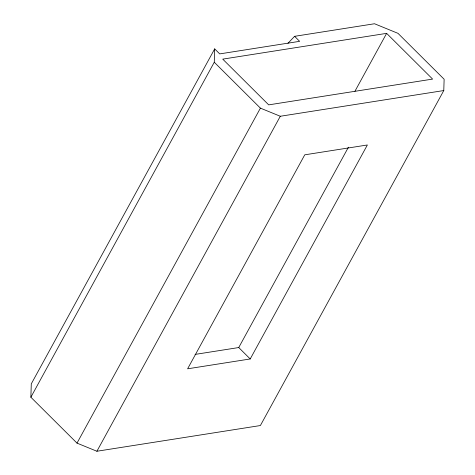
<?xml version="1.0" encoding="UTF-8"?>
<svg xmlns="http://www.w3.org/2000/svg" width="475" height="475" viewBox="0 0 475 475"><rect width="100%" height="100%" fill="white"/><g stroke="black" fill="none" stroke-linecap="round" stroke-linejoin="round"><path stroke-width="0.71" d="M294.601 36.32L374.52 23.75L397.997 33.345L444.131 79.242L443.781 90.553L260.383 425.541L96.9 451.25L77.003 443.122L30.869 397.225L31.279 383.871L214.682 48.883L219.717 53.895L299.636 41.331L294.601 36.32L287.957 43.284M30.869 397.225L214.267 62.237L214.682 48.883M77.003 443.122L260.407 108.134L214.267 62.237M96.9 451.25L280.298 116.262L443.781 90.553M354.944 91.242L386.632 33.357L432.606 79.093L268.702 104.868L222.727 59.132L386.632 33.357M195.065 354.415L238.741 347.546L348.418 147.22M250.212 358.963L367.371 144.976L304.76 154.82L187.607 368.808L250.212 358.963L238.741 347.546M260.407 108.134L280.298 116.262"/></g></svg>
